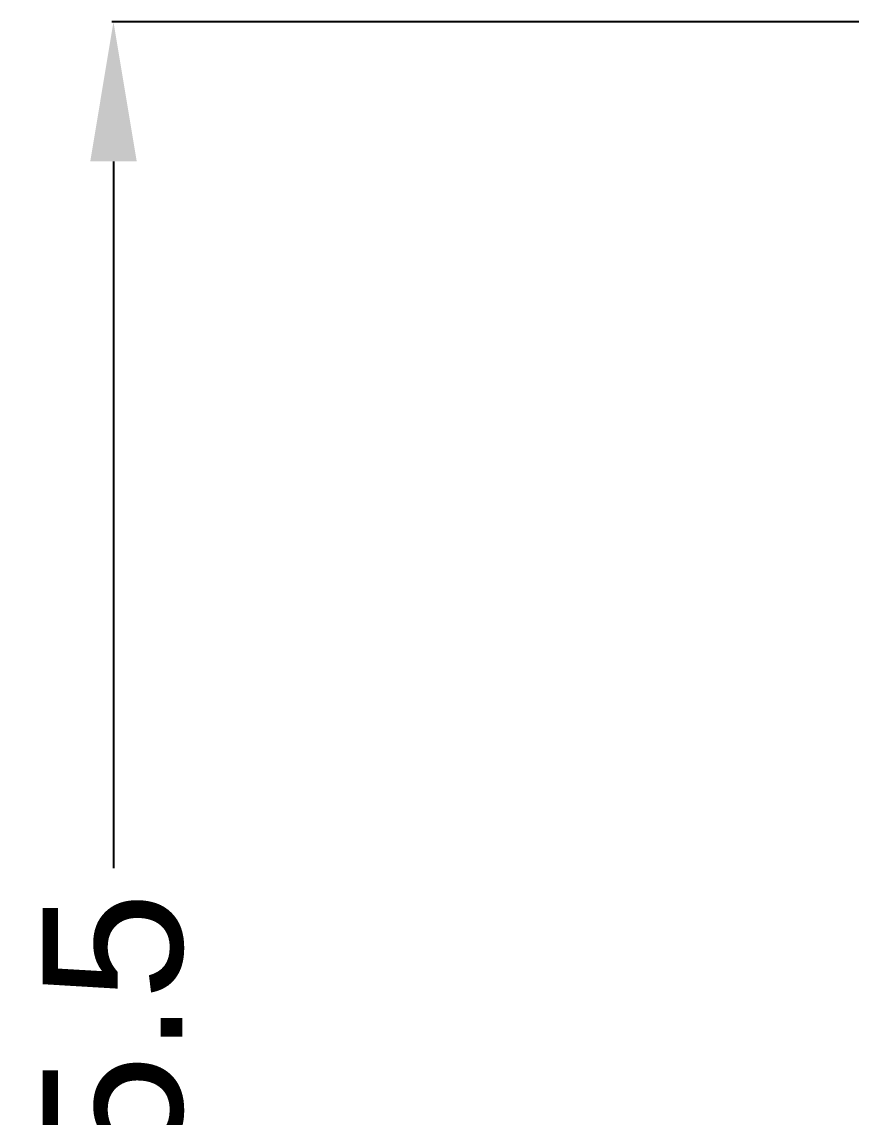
# Model space of a CAD drawing. Header units: millimetres. Extents: x -6909 to -4533, y -2578 to 782.
# Drawn here: x -5105 to -5009.9, y -672.2 to -546.6 of the extents above; entities that cross this region are included whole.
import ezdxf

# ---------------------------------------------------------------- set-up
doc = ezdxf.new("R2010")
doc.units = ezdxf.units.MM
doc.styles.get("Standard").update_dxf_attribs({"font": 'arial.ttf'})
doc.dimstyles.get("Standard").update_dxf_attribs({"dimtxt": 16, "dimasz": 16, "dimexe": 0.18, "dimexo": 0.0625, "dimgap": 3.5, "dimtad": 0, "dimdec": 1, "dimdsep": 46, "dimtxsty": 'Standard', "dimcen": 0.09, "dimclrd": 3, "dimclre": 3, "dimclrt": 3, "dimadec": 0, "dimazin": 0, "dimtfac": 1, "dimtdec": 1, "dimtofl": 0, "dimtmove": 0, "dimatfit": 3, "dimfxl": 1, "dimtolj": 1, "dimtzin": 0, "dimarcsym": 0})

# ---------------------------------------------------------------- blocks, each defined once
blk = doc.blocks.new('*D140')
at = {"color": 3, "lineweight": -2, "transparency": 16777216}
for p, q in [((-4991.98, -546.59), (-5094.69, -546.59)), ((-5094.51, -562.59), (-5094.51, -643.67)), ((-5094.51, -786.13), (-5094.51, -705.05)), ((-4969.96, -802.13), (-5094.69, -802.13))]:
    blk.add_line(p, q, dxfattribs=at)
at = {"color": 3, "lineweight": 18, "transparency": 16777216}
for points in [[(-5097.17, -562.59), (-5091.84, -562.59), (-5094.51, -546.59)], [(-5097.17, -786.13), (-5091.84, -786.13), (-5094.51, -802.13)]]:
    blk.add_solid(points, dxfattribs=at)
at = {"layer": 'Defpoints', "color": 0, "lineweight": 18, "transparency": 16777216}
for p in [(-4991.92, -546.59), (-5094.51, -802.13), (-4969.9, -802.13)]:
    blk.add_point(p, dxfattribs=at)
at = {"color": 3, "lineweight": 18, "transparency": 16777216, "insert": (-5094.51, -674.36), "char_height": 16, "attachment_point": 5, "rotation": 90}
blk.add_mtext('\\A1;255.5', dxfattribs=at)

msp = doc.modelspace()

# ---------------------------------------------------------------- dimensions: what is measured, and where the dimension line sits
at = {"color": 1, "lineweight": 18}
dim = msp.add_linear_dim(base=(-5094.51, -802.13), p1=(-4991.92, -546.59), p2=(-4969.9, -802.13), angle=90, dimstyle='Standard', dxfattribs=at)
dim.commit()
dim.dimension.update_dxf_attribs({"geometry": '*D140', "text_midpoint": (-5094.51, -674.36)})

doc.saveas('drawing.dxf')
